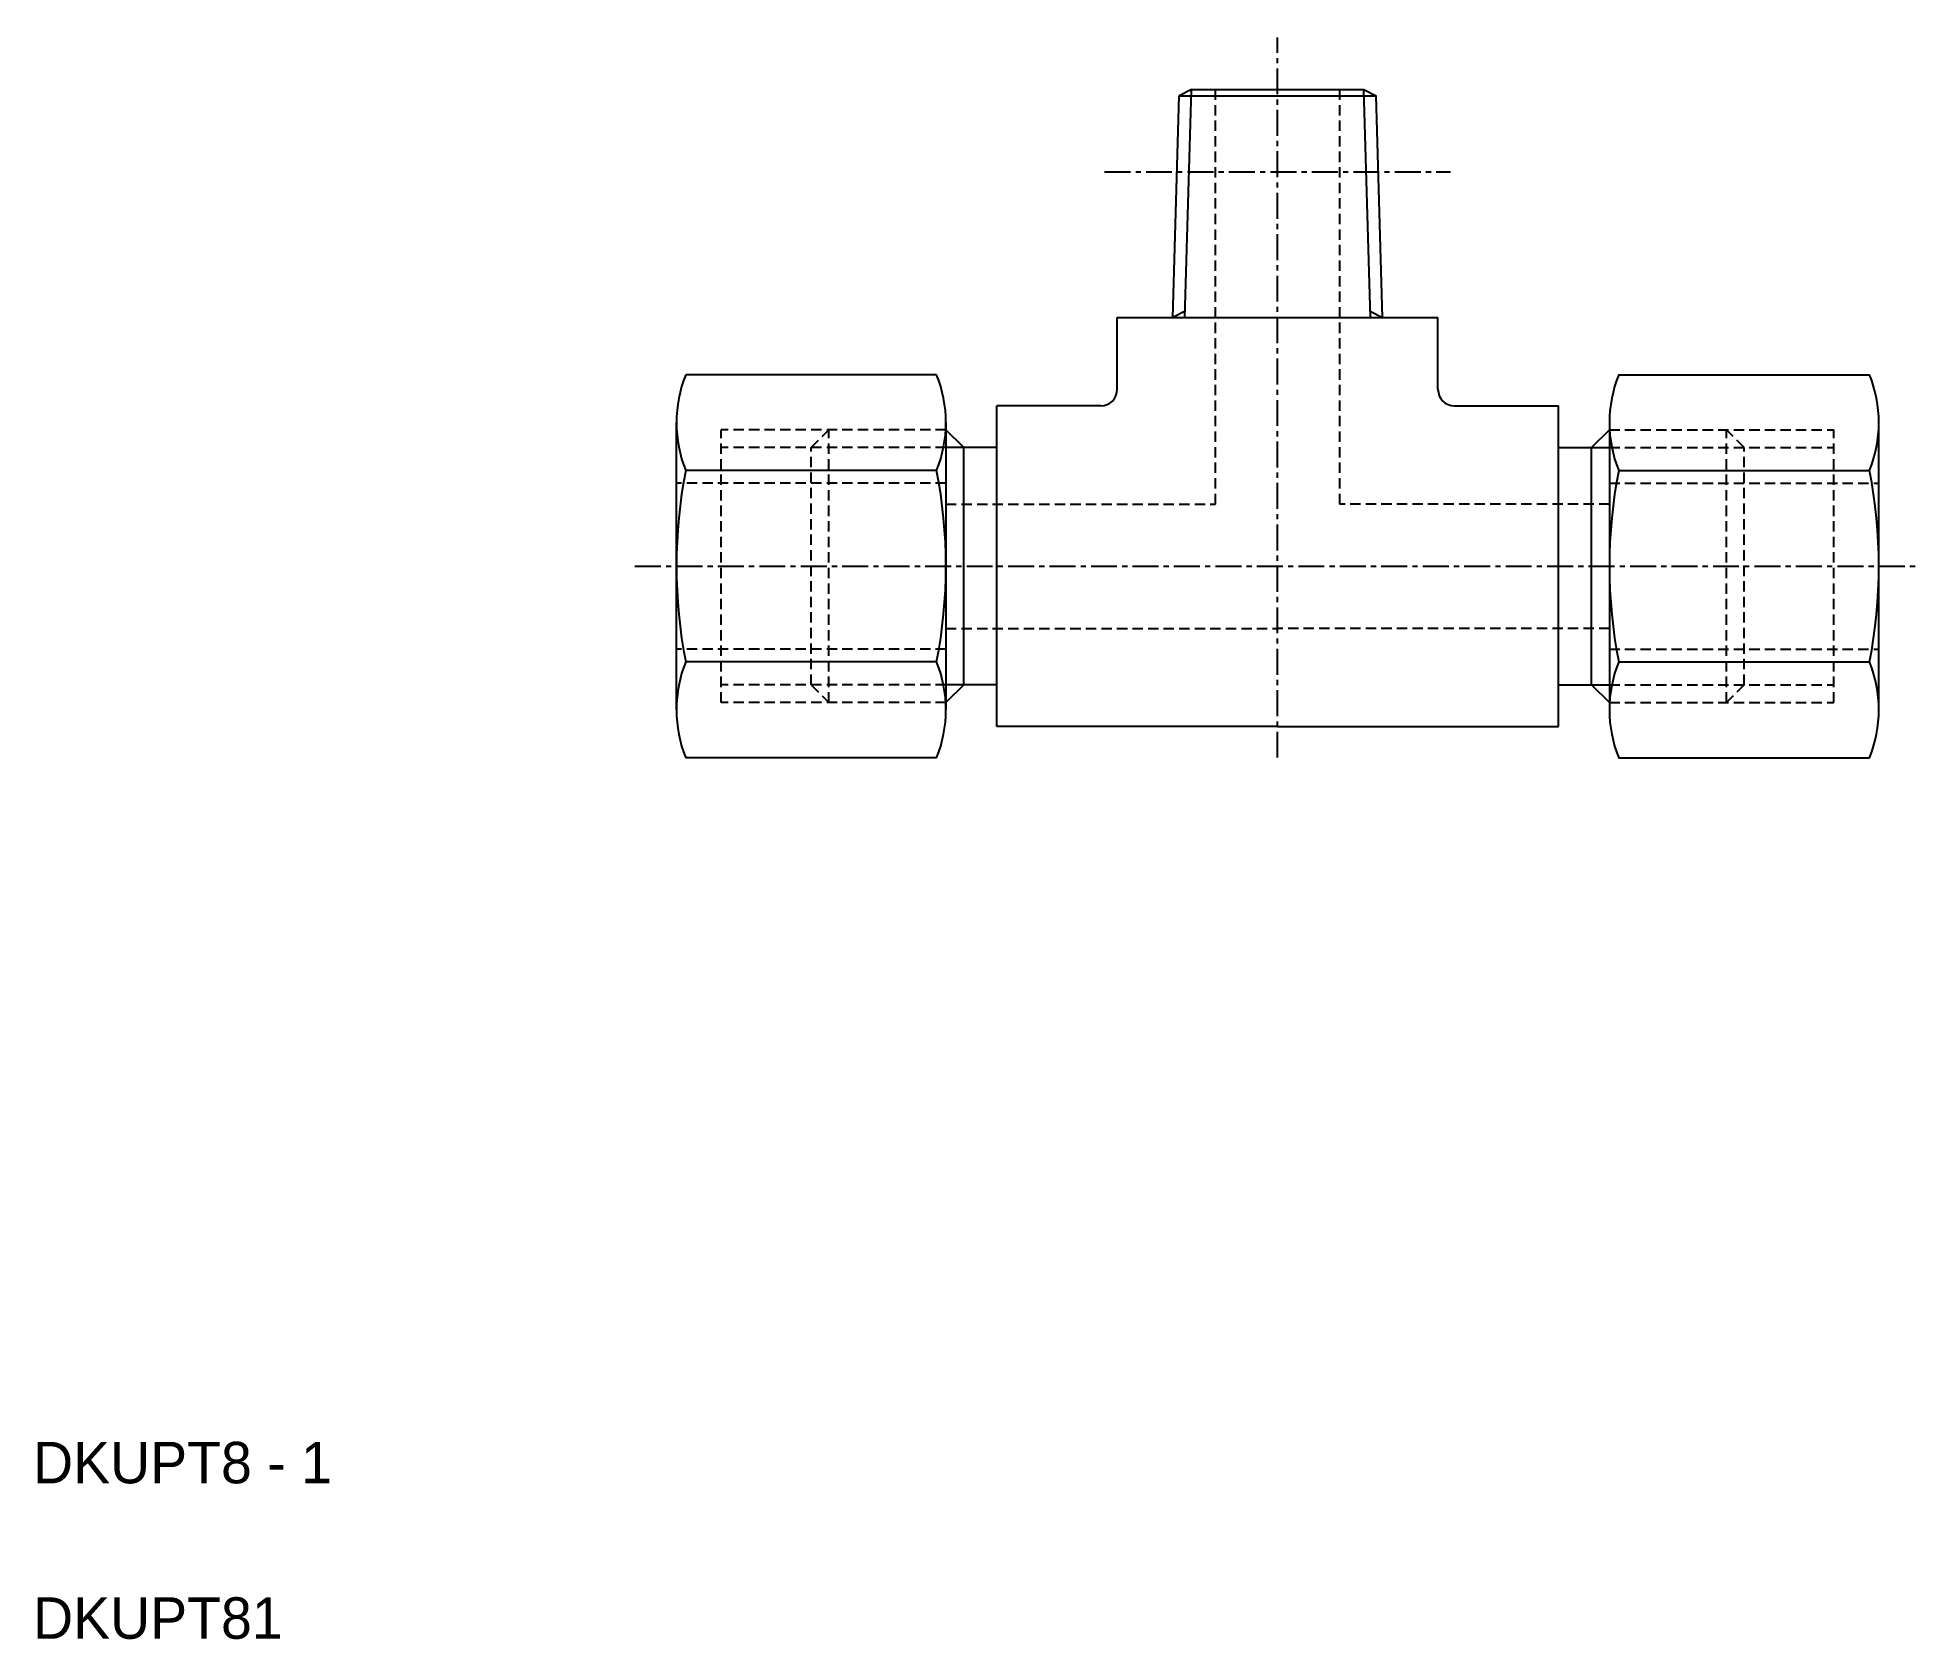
# Model space of a CAD drawing. Extents: x 304.9 to 395.7, y 241 to 318.3.
import ezdxf

# ---------------------------------------------------------------- set-up
doc = ezdxf.new("R2010")
doc.units = 0
doc.linetypes.add('CENTER', pattern=[2, 1.25, -0.25, 0.25, -0.25])
doc.linetypes.add('DASHED', pattern=[0.75, 0.5, -0.25])
doc.layers.get('0').update_dxf_attribs({"linetype": 'CONTINUOUS'})
doc.layers.add('CENTER', color=1, linetype='CENTER')

msp = doc.modelspace()

# ---------------------------------------------------------------- linework, layer by layer
at = {"color": 7, "linetype": 'CONTINUOUS'}
for p, q in [((359.645, 304.773), (359.948, 315.466)), ((360.539, 315.773), (359.948, 315.466)), ((359.948, 315.466), (369.447, 315.466)), ((360.539, 315.773), (368.857, 315.773)), ((368.857, 315.773), (369.447, 315.466)), ((369.75, 304.773), (369.447, 315.466)), ((356.963, 301.308), (356.963, 304.773)), ((356.963, 304.773), (372.432, 304.773)), ((372.432, 301.308), (372.432, 304.773)), ((348.249, 302.011), (336.146, 302.011)), ((381.146, 302.011), (393.249, 302.011)), ((335.698, 292.773), (335.698, 299.702)), ((348.698, 299.702), (348.698, 292.773)), ((356.163, 300.508), (351.154, 300.508)), ((351.154, 285.039), (351.154, 300.508)), ((373.232, 300.508), (378.242, 300.508)), ((378.242, 285.039), (378.242, 300.508)), ((380.698, 299.702), (380.698, 292.773)), ((393.698, 292.773), (393.698, 299.702)), ((349.554, 298.496), (348.698, 299.352)), ((379.842, 298.496), (380.698, 299.352)), ((349.554, 287.051), (349.554, 298.496)), ((351.154, 298.496), (349.554, 298.496)), ((378.242, 298.496), (379.842, 298.496)), ((379.842, 287.051), (379.842, 298.496)), ((348.249, 297.392), (336.146, 297.392)), ((381.146, 297.392), (393.249, 297.392)), ((335.698, 285.845), (335.698, 292.773)), ((348.698, 292.773), (348.698, 285.845)), ((380.698, 292.773), (380.698, 285.845)), ((393.698, 285.845), (393.698, 292.773)), ((348.249, 288.155), (336.146, 288.155)), ((381.146, 288.155), (393.249, 288.155)), ((349.554, 287.051), (348.698, 286.195)), ((351.154, 287.051), (349.554, 287.051)), ((378.242, 287.051), (379.842, 287.051)), ((379.842, 287.051), (380.698, 286.195)), ((364.698, 285.039), (351.154, 285.039)), ((364.698, 285.039), (378.242, 285.039)), ((348.249, 283.536), (336.146, 283.536)), ((381.146, 283.536), (393.249, 283.536))]:
    msp.add_line(p, q, dxfattribs=at)
at = {"color": 3, "linetype": 'CONTINUOUS'}
for p, q in [((360.226, 304.773), (360.539, 315.773)), ((369.169, 304.773), (368.857, 315.773)), ((360.236, 305.081), (359.645, 304.773)), ((369.159, 305.081), (369.75, 304.773)), ((349.554, 298.496), (348.698, 298.496)), ((379.842, 298.496), (380.698, 298.496)), ((349.554, 287.051), (348.698, 287.051)), ((379.842, 287.051), (380.698, 287.051))]:
    msp.add_line(p, q, dxfattribs=at)
at = {"color": 3, "linetype": 'DASHED'}
for p, q in [((361.698, 295.773), (361.698, 315.773)), ((367.698, 295.773), (367.698, 315.773)), ((348.698, 299.352), (337.864, 299.352)), ((337.864, 286.195), (337.864, 299.352)), ((342.198, 298.496), (343.054, 299.352)), ((343.054, 286.195), (343.054, 299.352)), ((380.698, 299.352), (391.531, 299.352)), ((387.198, 298.496), (386.342, 299.352)), ((386.342, 286.195), (386.342, 299.352)), ((391.531, 286.195), (391.531, 299.352)), ((348.698, 298.496), (337.864, 298.496)), ((342.198, 287.051), (342.198, 298.496)), ((380.698, 298.496), (391.531, 298.496)), ((387.198, 287.051), (387.198, 298.496)), ((348.698, 296.773), (335.698, 296.773)), ((380.698, 296.773), (393.698, 296.773)), ((348.698, 295.773), (361.698, 295.773)), ((380.698, 295.773), (367.698, 295.773)), ((348.698, 289.773), (364.698, 289.773)), ((380.698, 289.773), (364.698, 289.773)), ((348.698, 288.773), (335.698, 288.773)), ((380.698, 288.773), (393.698, 288.773)), ((348.698, 287.051), (337.864, 287.051)), ((342.198, 287.051), (343.054, 286.195)), ((380.698, 287.051), (391.531, 287.051)), ((387.198, 287.051), (386.342, 286.195)), ((348.698, 286.195), (337.864, 286.195)), ((380.698, 286.195), (391.531, 286.195))]:
    msp.add_line(p, q, dxfattribs=at)
at = {"color": 7, "linetype": 'CONTINUOUS'}
for centre, radius, start, end in [((341.866, 299.702), 6.168, 158.01264, 201.98736), ((342.529, 299.702), 6.168, 338.01264, 21.98736), ((386.866, 299.702), 6.168, 158.01264, 201.98736), ((387.529, 299.702), 6.168, 338.01264, 21.98736), ((356.163, 301.308), 0.8, 270, 0), ((373.232, 301.308), 0.8, 180, 270), ((359.698, 292.773), 24, 168.9042, 191.0958), ((324.698, 292.773), 24, 348.9042, 11.0958), ((404.698, 292.773), 24, 168.9042, 191.0958), ((369.698, 292.773), 24, 348.9042, 11.0958), ((341.866, 285.845), 6.168, 158.01264, 201.98736), ((342.529, 285.845), 6.168, 338.01264, 21.98736), ((386.866, 285.845), 6.168, 158.01264, 201.98736), ((387.529, 285.845), 6.168, 338.01264, 21.98736)]:
    msp.add_arc(centre, radius, start, end, dxfattribs=at)
at = {"layer": 'CENTER', "color": 1, "linetype": 'CENTER'}
for p, q in [((364.698, 283.539), (364.698, 318.273)), ((356.35, 311.803), (373.043, 311.803)), ((333.698, 292.773), (395.698, 292.773))]:
    msp.add_line(p, q, dxfattribs=at)

# ---------------------------------------------------------------- texts
at = {"color": 7, "linetype": 'CONTINUOUS'}
for s, p in [('DKUPT8 - 1', (304.668, 248.529)), ('DKUPT81', (304.668, 241.029))]:
    msp.add_text(s, height=2, dxfattribs=at).set_placement(p)

doc.saveas('drawing.dxf')
